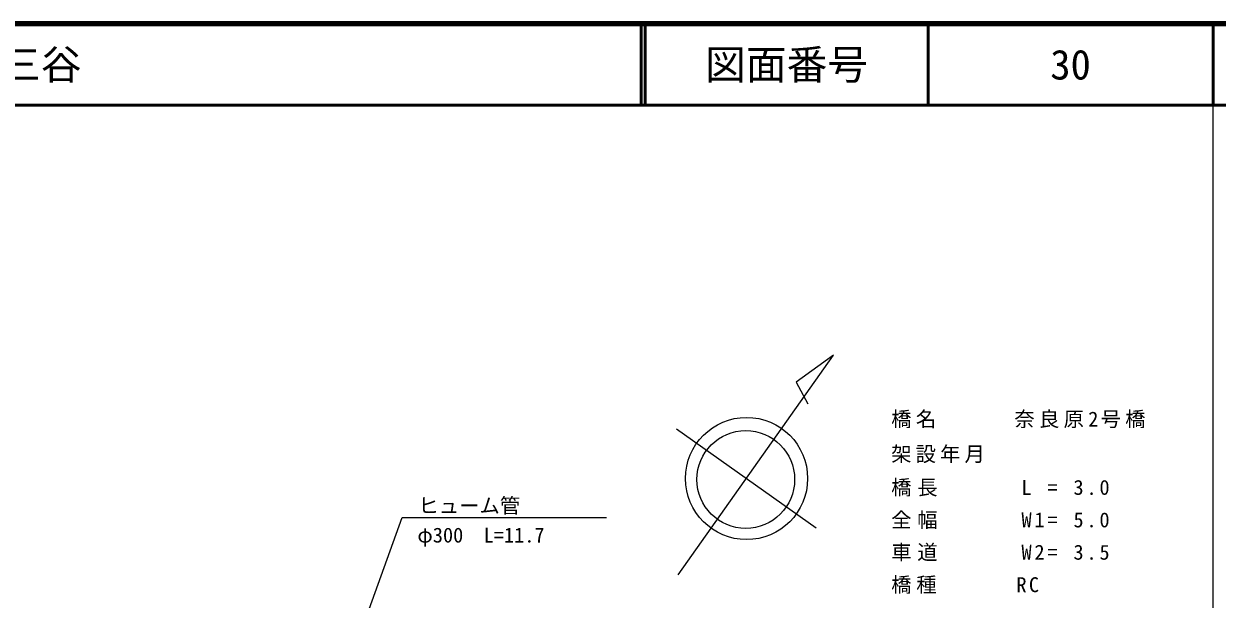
# Model space of a CAD drawing. Units: millimetres, scale not verified. Extents: x 40000 to 680000, y 20000 to 380000.
# Drawn here: x 432951 to 579500, y 309377 to 380000 of the extents above; entities that cross this region are included whole.
import ezdxf
from ezdxf.enums import TextEntityAlignment as Align

# ---------------------------------------------------------------- set-up
doc = ezdxf.new("R2010")
doc.units = ezdxf.units.MM
doc.header["$LTSCALE"] = 1000
for name, color, linetype, lineweight in [('M-BGD', 7, 'Continuous', 13), ('M-STR-HTXT', 7, 'Continuous', 13), ('M-STR-STRC', 7, 'Continuous', 13), ('M-TTL', 2, 'Continuous', 140), ('M-TTL-BAND', 7, 'Continuous', 25), ('M-TTL-LINE', 7, 'Continuous', 50)]:
    doc.layers.add(name, color=color, linetype=linetype, lineweight=lineweight)
doc.layers.add('M-TTL-TXT', color=7, linetype='Continuous')
doc.styles.add('ＭＳ ゴシック', font='')
doc.styles.get('ＭＳ ゴシック').set_extended_font_data('MS Gothic')

msp = doc.modelspace()

# ---------------------------------------------------------------- linework, layer by layer
at = {"layer": 'M-BGD'}
for p, q in [((513298, 312377), (532379, 339337)), ((532379, 339337), (527802, 335996)), ((527802, 335996), (529213, 333348)), ((513104, 330278), (530245, 318147))]:
    msp.add_line(p, q, dxfattribs=at)
for centre, radius in [((521709, 324188), 7500), ((521611, 324065), 6000)]:
    msp.add_circle(centre, radius, dxfattribs=at)
at = {"layer": 'M-STR-HTXT'}
for p, q in [((467046, 285130), (479391, 319387)), ((479391, 319387), (504508, 319407))]:
    msp.add_line(p, q, dxfattribs=at)
at = {"layer": 'M-TTL'}
msp.add_line((680000, 380000), (40000, 380000), dxfattribs=at)
at = {"layer": 'M-TTL-BAND'}
msp.add_line((579000, 20000), (579000, 370000), dxfattribs=at)
at = {"layer": 'M-TTL-LINE'}
for p, q in [((508747, 380000), (508747, 370000)), ((509247, 380000), (509247, 370000)), ((543997, 380000), (543997, 370000)), ((579000, 380000), (579000, 370000)), ((40000, 370000), (680000, 370000))]:
    msp.add_line(p, q, dxfattribs=at)

# ---------------------------------------------------------------- texts
at = {"layer": 'M-STR-HTXT', "char_height": 1833, "attachment_point": 7, "style": 'ＭＳ ゴシック'}
for s, insert in [('\\T1.21;橋名\u3000\u3000\u3000奈良原2号橋', (539469, 330364)), ('\\T1.2;架設年月\u3000', (539469, 326069)), ('\\T1.28;橋長\u3000\u3000\u3000L\\~=\\~3.0', (539469, 321971)), ('\\T1.28;全幅\u3000\u3000\u3000W1=\\~5.0', (539469, 317991)), ('\\T1.28;車道\u3000\u3000\u3000W2=\\~3.5', (539469, 314011)), ('\\T1.23;橋種\u3000\u3000\u3000RC', (539469, 310031))]:
    msp.add_mtext(s, dxfattribs=dict(at, insert=insert))
at = {"layer": 'M-STR-STRC', "style": 'ＭＳ ゴシック'}
for s, p in [('ヒューム管', (481405, 319389)), ('φ300\u3000L=11.7', (481279, 315772))]:
    msp.add_text(s, height=1833, dxfattribs=at).set_placement(p, align=Align.BOTTOM_LEFT)
at = {"layer": 'M-TTL-TXT', "style": 'ＭＳ ゴシック'}
msp.add_text('山口市徳地三谷', height=3666, dxfattribs=at).set_placement((405024, 375000), align=Align.MIDDLE_LEFT)
for s, p in [('図面番号', (526622, 375000)), ('30', (561497, 375000))]:
    msp.add_text(s, height=3666, dxfattribs=at).set_placement(p, align=Align.MIDDLE_CENTER)

doc.saveas('drawing.dxf')
